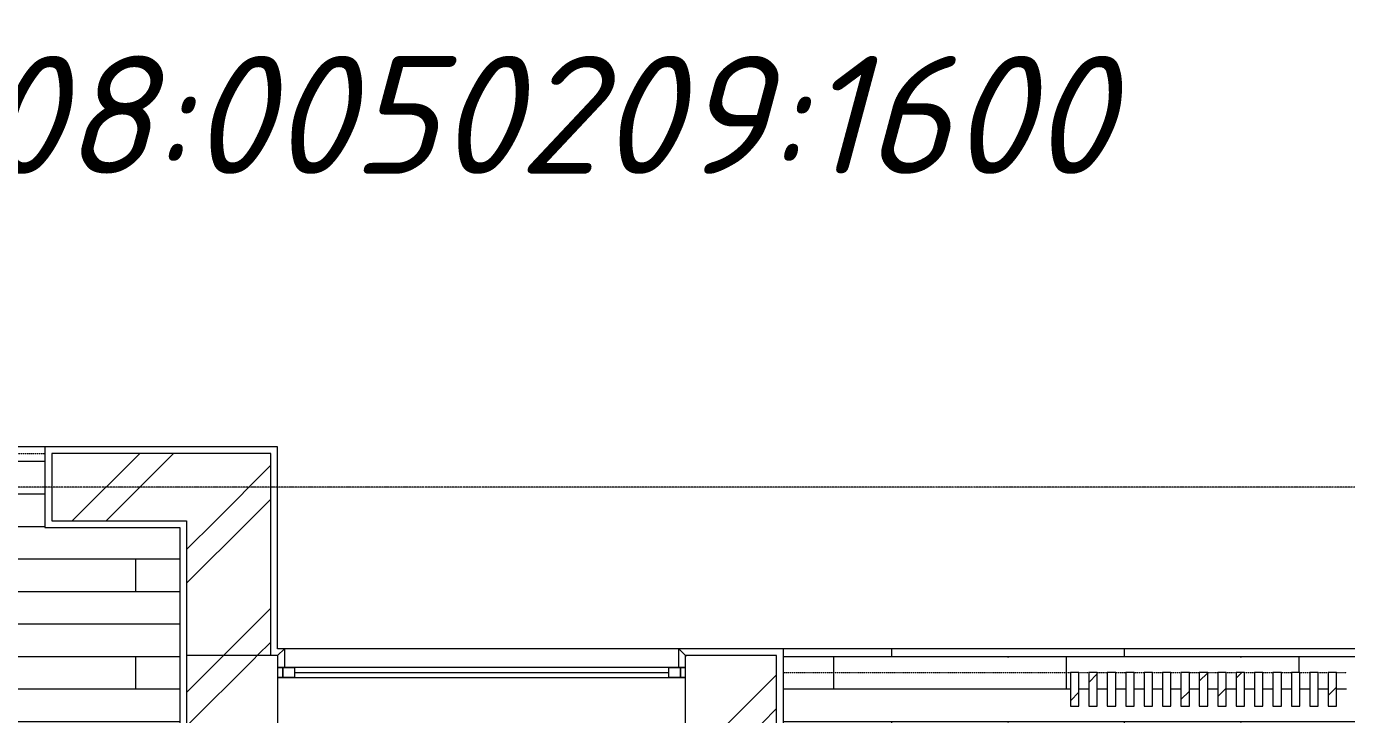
# Model space of a CAD drawing. Header units: millimetres. Extents: x -14888 to 33668, y -5535 to 40004.
# Drawn here: x 10518 to 18349, y 20023 to 24107 of the extents above; entities that cross this region are included whole.
import ezdxf

# ---------------------------------------------------------------- set-up
doc = ezdxf.new("R2010")
doc.units = ezdxf.units.MM
doc.linetypes.add('Осевая 12-2-2', pattern=[16, 12, -2, 0, -2])
doc.linetypes.add('Пунктир 1-0_7', pattern=[1.7, 1, -0.7])
for name, color, linetype, lineweight in [('A-AREA', 7, 'Пунктир 1-0_7', 9), ('A-FLOR', 7, 'Continuous', 9), ('A-FLOR-PATT', 7, 'Continuous', 9), ('A-GLAZ', 7, 'Continuous', 9), ('A-WALL', 7, 'Continuous', 9), ('A-WALL-PATT', 7, 'Continuous', 18), ('G-ANNO-TEXT', 7, 'Continuous', 9), ('S-GRID', 7, 'Continuous', 9)]:
    doc.layers.add(name, color=color, linetype=linetype, lineweight=lineweight)
doc.styles.add('ISOCPEUR_I_1', font='', dxfattribs={"height": 700})
doc.styles.get('ISOCPEUR_I_1').set_extended_font_data('ISOCPEUR', italic=True)
pattern_1 = [(45, (0, 0), (-424.264, 424.264), []), (45, (0, 200), (-424.264, 424.264), [])]

# ---------------------------------------------------------------- blocks, each defined once
blk = doc.blocks.new('INT 20 Окно Прямоугольник 1ст - Ок-лестница 2420мм-1568873-ГП')
at = {"layer": 'A-GLAZ'}
for p, q in [((-1170, 240), (-1210, 200)), ((1170, 240), (-1170, 240)), ((1210, 200), (1170, 240)), ((-1210, 200), (-1210, 130)), ((1210, 130), (1210, 200)), ((-1210, 130), (-1110, 130)), ((-1180, 130), (-1210, 130)), ((-1210, 130), (-1210, 70)), ((-1180, 70), (-1180, 130)), ((-1110, 130), (-1180, 130)), ((-1180, 130), (-1180, 70)), ((1110, 130), (1210, 130)), ((1180, 130), (1110, 130)), ((1210, 130), (1180, 130)), ((1180, 130), (1180, 70)), ((1180, 70), (1180, 130)), ((1210, 70), (1210, 130)), ((-1210, 70), (-1180, 70)), ((-1110, 70), (-1210, 70)), ((-1210, 70), (-1210, -200)), ((-1180, 70), (-1110, 70)), ((1210, 70), (1110, 70)), ((1110, 70), (1180, 70)), ((1180, 70), (1210, 70)), ((1210, -200), (1210, 70)), ((-1210, -200), (-1210, -220)), ((-1210, -220), (1210, -220)), ((1210, -220), (1210, -200))]:
    blk.add_line(p, q, dxfattribs=at)
blk = doc.blocks.new('INT 20 Откосы окон снаружи Прямоугольник - INT 20 Откосы окон снаружи Прямоугольник-1566588-ГП')
at = {"layer": 'A-WALL', "lineweight": 18}
for p, q in [((-1186.7, 30), (-1186.7, -80)), ((1153.3, -80), (1153.3, 30))]:
    blk.add_line(p, q, dxfattribs=at)
blk = doc.blocks.new('INT 20 Откосы окон снаружи Прямоугольник - INT 20 Откосы окон снаружи Прямоугольник-1566600-ГП')
at = {"layer": 'A-WALL', "lineweight": 18}
for p, q in [((-1186.7, 30), (-1186.7, -80)), ((1153.3, -80), (1153.3, 30))]:
    blk.add_line(p, q, dxfattribs=at)
blk = doc.blocks.new('INT 20 Стекло - Стекло-1566589-ГП')
at = {"layer": 'A-GLAZ'}
for p, q in [((1820, 30), (-400, 30)), ((-400, 30), (-400, -30)), ((-400, 0), (1820, 0)), ((1820, -30), (1820, 30)), ((-400, -30), (1820, -30))]:
    blk.add_line(p, q, dxfattribs=at)

msp = doc.modelspace()

# ---------------------------------------------------------------- hatches: boundary and pattern name
at = {"layer": 'A-FLOR-PATT', "true_color": 0x5a5a5a}
h = msp.add_hatch(dxfattribs=at)
h.set_pattern_fill('FP_5', color=251, style=0, pattern_type=2)
h.set_pattern_definition([(180, (38421.64, 13610.4), (-7e-14, -579), [1380, 0]), (180, (38421.64, 13803.4), (-7e-14, -579), [1380, 0]), (90, (37386.6, 13803.4), (-1380, 8e-14), [193, -386]), (180, (38421.64, 13996.4), (-7e-14, -579), [1380, 0]), (90, (37731.6, 13996.4), (-1380, 8e-14), [193, -386])])
h.paths.add_polyline_path([(11073.794, 4572.643), (11428.194, 4572.643), (11428.194, 5532.643), (10518.194, 5532.643), (10518.194, 5572.643), (9418.194, 5572.643), (9418.194, 5532.643), (8508.194, 5532.643), (8508.194, 4572.643), (9373.047, 4572.643)])
h.paths.add_polyline_path([(15203.749, 18712.643), (21928.194, 18712.643), (21928.194, 19932.643), (21128.194, 19932.903), (21128.194, 20072.643), (21078.194, 20072.643), (21078.194, 20272.643), (21128.194, 20273.293), (21128.194, 20412.643), (15008.194, 20412.643), (15008.194, 18712.643)])
h.paths.add_polyline_path([(11073.794, 18712.643), (11428.194, 18712.643), (11428.194, 21132.643), (10628.194, 21132.643), (10628.194, 21612.643), (3208.194, 21612.643), (3208.194, 18712.643), (10628.194, 18712.643)])
h.paths.add_polyline_path([(21019.01, 20072.643), (20969.01, 20072.643), (20969.01, 20272.643), (21019.01, 20272.643)])
h.paths.add_polyline_path([(17802.684, 20072.643), (17802.684, 20272.643), (17852.684, 20272.643), (17852.684, 20072.643)])
h.paths.add_polyline_path([(19577.526, 20072.643), (19549.622, 20072.643), (19549.622, 20272.643), (19599.622, 20272.643), (19599.622, 20072.643)])
h.paths.add_polyline_path([(19817.99, 20072.643), (19767.99, 20072.643), (19767.99, 20272.643), (19817.99, 20272.643)])
h.paths.add_polyline_path([(19927.173, 20072.643), (19877.173, 20072.643), (19877.173, 20272.643), (19927.173, 20272.643)])
h.paths.add_polyline_path([(20691.459, 20072.643), (20641.459, 20072.643), (20641.459, 20272.643), (20691.459, 20272.643)])
h.paths.add_polyline_path([(20036.357, 20072.643), (19986.357, 20072.643), (19986.357, 20272.643), (20036.357, 20272.643)])
h.paths.add_polyline_path([(20095.541, 20072.643), (20095.541, 20272.643), (20145.541, 20272.643), (20145.541, 20072.643)])
h.paths.add_polyline_path([(20363.908, 20072.643), (20313.908, 20072.643), (20313.908, 20272.643), (20363.908, 20272.643)])
h.paths.add_polyline_path([(20254.724, 20072.643), (20204.724, 20072.643), (20204.724, 20272.643), (20254.724, 20272.643)])
h.paths.add_polyline_path([(19708.806, 20072.643), (19658.806, 20072.643), (19658.806, 20272.643), (19708.806, 20272.643)])
h.paths.add_polyline_path([(20423.092, 20072.643), (20423.092, 20272.643), (20473.092, 20272.643), (20473.092, 20072.643), (20427.9, 20072.643)])
h.paths.add_polyline_path([(17693.5, 20072.643), (17693.5, 20272.643), (17743.5, 20272.643), (17743.5, 20072.643)])
h.paths.add_polyline_path([(17634.316, 20072.643), (17584.316, 20072.643), (17584.316, 20272.643), (17634.316, 20272.643), (17634.316, 20144.748)])
h.paths.add_polyline_path([(17256.765, 20072.643), (17256.765, 20272.643), (17306.765, 20272.643), (17306.765, 20072.643)])
h.paths.add_polyline_path([(17475.132, 20072.643), (17475.132, 20272.643), (17525.132, 20272.643), (17525.132, 20072.643)])
h.paths.add_polyline_path([(17415.949, 20072.643), (17365.949, 20072.643), (17365.949, 20272.643), (17415.949, 20272.643), (17415.949, 20155.383)])
h.paths.add_polyline_path([(17147.581, 20072.643), (17147.581, 20272.643), (17197.581, 20272.643), (17197.581, 20072.643)])
h.paths.add_polyline_path([(17038.398, 20072.643), (17038.398, 20272.643), (17088.398, 20272.643), (17088.398, 20072.643)])
h.paths.add_polyline_path([(16929.214, 20072.643), (16929.214, 20272.643), (16979.214, 20272.643), (16979.214, 20072.643)])
h.paths.add_polyline_path([(16870.03, 20072.643), (16820.03, 20072.643), (16820.03, 20272.643), (16870.03, 20272.643), (16870.03, 20181.97)])
h.paths.add_polyline_path([(20859.826, 20072.643), (20859.826, 20272.643), (20909.826, 20272.643), (20909.826, 20072.643)])
h.paths.add_polyline_path([(20750.643, 20072.643), (20750.643, 20272.643), (20800.643, 20272.643), (20800.643, 20072.643)])
h.paths.add_polyline_path([(20532.275, 20072.643), (20532.275, 20272.643), (20582.275, 20272.643), (20582.275, 20072.643)])
h.paths.add_polyline_path([(19112.888, 20072.643), (19112.888, 20272.643), (19162.888, 20272.643), (19162.888, 20072.643), (19114.86, 20072.643)])
h.paths.add_polyline_path([(18894.52, 20072.643), (18894.52, 20272.643), (18944.52, 20272.643), (18944.52, 20072.643)])
h.paths.add_polyline_path([(19003.704, 20072.643), (19003.704, 20272.643), (19053.704, 20272.643), (19053.704, 20072.643)])
h.paths.add_polyline_path([(18616.969, 20072.643), (18566.969, 20072.643), (18566.969, 20272.643), (18616.969, 20272.643), (18616.969, 20096.891)])
h.paths.add_polyline_path([(18785.337, 20072.643), (18785.337, 20272.643), (18835.337, 20272.643), (18835.337, 20072.643)])
h.paths.add_polyline_path([(18676.153, 20072.643), (18676.153, 20272.643), (18726.153, 20272.643), (18726.153, 20072.643)])
h.paths.add_polyline_path([(18348.602, 20072.643), (18348.602, 20272.643), (18398.602, 20272.643), (18398.602, 20072.643)])
h.paths.add_polyline_path([(18457.786, 20072.643), (18457.786, 20272.643), (18507.786, 20272.643), (18507.786, 20072.643)])
h.paths.add_polyline_path([(18239.418, 20072.643), (18239.418, 20272.643), (18289.418, 20272.643), (18289.418, 20072.643)])
h.paths.add_polyline_path([(18130.235, 20072.643), (18130.235, 20272.643), (18180.235, 20272.643), (18180.235, 20072.643)])
h.paths.add_polyline_path([(18021.051, 20072.643), (18021.051, 20272.643), (18071.051, 20272.643), (18071.051, 20072.643)])
h.paths.add_polyline_path([(17911.867, 20072.643), (17911.867, 20272.643), (17961.867, 20272.643), (17961.867, 20072.643)])
h.paths.add_polyline_path([(19440.439, 20072.643), (19440.439, 20272.643), (19490.439, 20272.643), (19490.439, 20072.643)])
h.paths.add_polyline_path([(19272.071, 20072.643), (19222.071, 20072.643), (19222.071, 20272.643), (19272.071, 20272.643)])
h.paths.add_polyline_path([(19331.255, 20072.643), (19331.255, 20272.643), (19381.255, 20272.643), (19381.255, 20072.643)])
h.paths.add_polyline_path([(16710.847, 20072.643), (16710.847, 20272.643), (16760.847, 20272.643), (16760.847, 20072.643)])
at = {"layer": 'A-WALL-PATT', "lineweight": 9}
h = msp.add_hatch(dxfattribs=at)
h.set_pattern_fill('FP_2', color=256, style=0, pattern_type=2)
h.set_pattern_definition(pattern_1)
h.paths.add_polyline_path([(11468.194, 21172.643), (11968.194, 21172.643), (11968.194, 21572.643), (10668.194, 21572.643), (10668.194, 21172.643), (11073.794, 21172.643)])
h = msp.add_hatch(dxfattribs=at)
h.set_pattern_fill('FP_2', color=256, style=0, pattern_type=2)
h.set_pattern_definition(pattern_1)
h.paths.add_polyline_path([(11968.194, 20372.643), (11968.194, 21172.643), (11468.194, 21172.643), (11468.194, 20372.643), (11924.167, 20372.643)])
h = msp.add_hatch(dxfattribs=at)
h.set_pattern_fill('FP_2', color=256, style=0, pattern_type=2)
h.set_pattern_definition(pattern_1)
h.paths.add_polyline_path([(11468.194, 18672.643), (11868.194, 18672.643), (11868.194, 20372.643), (11468.194, 20372.643), (11468.194, 19413.269)])
h = msp.add_hatch(dxfattribs=at)
h.set_pattern_fill('FP_2', color=256, style=0, pattern_type=2)
h.set_pattern_definition(pattern_1)
h.paths.add_polyline_path([(14568.194, 19972.643), (14968.194, 19972.643), (14968.194, 20372.643), (14428.194, 20372.643), (14428.194, 19972.643), (14475.287, 19972.643)])
h.paths.add_polyline_path([(12008.194, 19972.643), (12008.194, 20372.643), (11868.194, 20372.643), (11868.194, 19972.643), (11924.167, 19972.643)])
h = msp.add_hatch(dxfattribs=at)
h.set_pattern_fill('FP_2', color=256, style=0, pattern_type=2)
h.set_pattern_definition(pattern_1)
h.paths.add_polyline_path([(16710.847, 20072.643), (16760.847, 20072.643), (16760.847, 20272.643), (16710.847, 20272.643)])
h = msp.add_hatch(dxfattribs=at)
h.set_pattern_fill('FP_2', color=256, style=0, pattern_type=2)
h.set_pattern_definition(pattern_1)
h.paths.add_polyline_path([(16820.03, 20072.643), (16870.03, 20072.643), (16870.03, 20272.643), (16820.03, 20272.643)])
h = msp.add_hatch(dxfattribs=at)
h.set_pattern_fill('FP_2', color=256, style=0, pattern_type=2)
h.set_pattern_definition(pattern_1)
h.paths.add_polyline_path([(17365.949, 20072.643), (17415.949, 20072.643), (17415.949, 20272.643), (17365.949, 20272.643)])
h = msp.add_hatch(dxfattribs=at)
h.set_pattern_fill('FP_2', color=256, style=0, pattern_type=2)
h.set_pattern_definition(pattern_1)
h.paths.add_polyline_path([(17475.132, 20072.643), (17525.132, 20072.643), (17525.132, 20272.643), (17475.132, 20272.643)])
h = msp.add_hatch(dxfattribs=at)
h.set_pattern_fill('FP_2', color=256, style=0, pattern_type=2)
h.set_pattern_definition(pattern_1)
h.paths.add_polyline_path([(17584.316, 20072.643), (17634.316, 20072.643), (17634.316, 20272.643), (17584.316, 20272.643)])
h = msp.add_hatch(dxfattribs=at)
h.set_pattern_fill('FP_2', color=256, style=0, pattern_type=2)
h.set_pattern_definition(pattern_1)
h.paths.add_polyline_path([(17693.5, 20072.643), (17743.5, 20072.643), (17743.5, 20272.643), (17693.5, 20272.643)])
h = msp.add_hatch(dxfattribs=at)
h.set_pattern_fill('FP_2', color=256, style=0, pattern_type=2)
h.set_pattern_definition(pattern_1)
h.paths.add_polyline_path([(18130.235, 20072.643), (18180.235, 20072.643), (18180.235, 20272.643), (18130.235, 20272.643)])
h = msp.add_hatch(dxfattribs=at)
h.set_pattern_fill('FP_2', color=256, style=0, pattern_type=2)
h.set_pattern_definition(pattern_1)
h.paths.add_polyline_path([(18239.418, 20072.643), (18289.418, 20072.643), (18289.418, 20272.643), (18239.418, 20272.643)])

# ---------------------------------------------------------------- linework, layer by layer
at = {"layer": 'A-AREA'}
for p, q in [((3208.194, 21572.643), (10628.194, 21572.643)), ((15008.194, 20272.643), (16710.847, 20272.643)), ((16760.847, 20272.643), (16820.03, 20272.643)), ((16870.03, 20272.643), (16929.214, 20272.643)), ((16979.214, 20272.643), (17038.398, 20272.643)), ((17088.398, 20272.643), (17147.581, 20272.643)), ((17197.581, 20272.643), (17256.765, 20272.643)), ((17306.765, 20272.643), (17365.949, 20272.643)), ((17415.949, 20272.643), (17475.132, 20272.643)), ((17525.132, 20272.643), (17584.316, 20272.643)), ((17634.316, 20272.643), (17693.5, 20272.643)), ((17743.5, 20272.643), (17802.684, 20272.643)), ((17852.684, 20272.643), (17911.867, 20272.643)), ((17961.867, 20272.643), (18021.051, 20272.643)), ((18071.051, 20272.643), (18130.235, 20272.643)), ((18180.235, 20272.643), (18239.418, 20272.643)), ((18289.418, 20272.643), (18348.602, 20272.643))]:
    msp.add_line(p, q, dxfattribs=at)
at = {"layer": 'A-FLOR'}
for p, q in [((10628.194, 21612.643), (3208.194, 21612.643)), ((21128.194, 20412.643), (15008.194, 20412.643))]:
    msp.add_line(p, q, dxfattribs=at)
at = {"layer": 'A-WALL', "lineweight": 18}
for p, q in [((10628.194, 21612.643), (10628.194, 21132.643)), ((12008.194, 21612.643), (10628.194, 21612.643)), ((12008.194, 20412.643), (12008.194, 21612.643)), ((11968.194, 21572.643), (10668.194, 21572.643)), ((10668.194, 21572.643), (10668.194, 21172.643)), ((11968.194, 20372.643), (11968.194, 21572.643)), ((10668.194, 21172.643), (11468.194, 21172.643)), ((11468.194, 21172.643), (11468.194, 18672.643)), ((10628.194, 21132.643), (11428.194, 21132.643)), ((11428.194, 21132.643), (11428.194, 18712.643)), ((12008.194, 20372.643), (11468.194, 20372.643)), ((12048.194, 20412.643), (12008.194, 20412.643)), ((15008.194, 20412.643), (14388.194, 20412.643)), ((14968.194, 20372.643), (14428.194, 20372.643)), ((14968.194, 18672.643), (14968.194, 20372.643)), ((15008.194, 18672.643), (15008.194, 20412.643)), ((16710.847, 20272.643), (16710.847, 20072.643)), ((16760.847, 20272.643), (16710.847, 20272.643)), ((16760.847, 20072.643), (16760.847, 20272.643)), ((16820.03, 20272.643), (16820.03, 20072.643)), ((16870.03, 20272.643), (16820.03, 20272.643)), ((16870.03, 20072.643), (16870.03, 20272.643)), ((16929.214, 20272.643), (16929.214, 20072.643)), ((16979.214, 20272.643), (16929.214, 20272.643)), ((16979.214, 20072.643), (16979.214, 20272.643)), ((17038.398, 20272.643), (17038.398, 20072.643)), ((17088.398, 20272.643), (17038.398, 20272.643)), ((17088.398, 20072.643), (17088.398, 20272.643)), ((17147.581, 20272.643), (17147.581, 20072.643)), ((17197.581, 20272.643), (17147.581, 20272.643)), ((17197.581, 20072.643), (17197.581, 20272.643)), ((17256.765, 20272.643), (17256.765, 20072.643)), ((17306.765, 20272.643), (17256.765, 20272.643)), ((17306.765, 20072.643), (17306.765, 20272.643)), ((17365.949, 20272.643), (17365.949, 20072.643)), ((17415.949, 20272.643), (17365.949, 20272.643)), ((17415.949, 20072.643), (17415.949, 20272.643)), ((17475.132, 20272.643), (17475.132, 20072.643)), ((17525.132, 20272.643), (17475.132, 20272.643)), ((17525.132, 20072.643), (17525.132, 20272.643)), ((17584.316, 20272.643), (17584.316, 20072.643)), ((17634.316, 20272.643), (17584.316, 20272.643)), ((17634.316, 20072.643), (17634.316, 20272.643)), ((17693.5, 20272.643), (17693.5, 20072.643)), ((17743.5, 20272.643), (17693.5, 20272.643)), ((17743.5, 20072.643), (17743.5, 20272.643)), ((17802.684, 20272.643), (17802.684, 20072.643)), ((17852.684, 20272.643), (17802.684, 20272.643)), ((17852.684, 20072.643), (17852.684, 20272.643)), ((17911.867, 20272.643), (17911.867, 20072.643)), ((17961.867, 20272.643), (17911.867, 20272.643)), ((17961.867, 20072.643), (17961.867, 20272.643)), ((18021.051, 20272.643), (18021.051, 20072.643)), ((18071.051, 20272.643), (18021.051, 20272.643)), ((18071.051, 20072.643), (18071.051, 20272.643)), ((18130.235, 20272.643), (18130.235, 20072.643)), ((18180.235, 20272.643), (18130.235, 20272.643)), ((18180.235, 20072.643), (18180.235, 20272.643)), ((18239.418, 20272.643), (18239.418, 20072.643)), ((18289.418, 20272.643), (18239.418, 20272.643)), ((18289.418, 20072.643), (18289.418, 20272.643)), ((16710.847, 20072.643), (16760.847, 20072.643)), ((16820.03, 20072.643), (16870.03, 20072.643)), ((16929.214, 20072.643), (16979.214, 20072.643)), ((17038.398, 20072.643), (17088.398, 20072.643)), ((17147.581, 20072.643), (17197.581, 20072.643)), ((17256.765, 20072.643), (17306.765, 20072.643)), ((17365.949, 20072.643), (17415.949, 20072.643)), ((17475.132, 20072.643), (17525.132, 20072.643)), ((17584.316, 20072.643), (17634.316, 20072.643)), ((17693.5, 20072.643), (17743.5, 20072.643)), ((17802.684, 20072.643), (17852.684, 20072.643)), ((17911.867, 20072.643), (17961.867, 20072.643)), ((18021.051, 20072.643), (18071.051, 20072.643)), ((18130.235, 20072.643), (18180.235, 20072.643)), ((18239.418, 20072.643), (18289.418, 20072.643))]:
    msp.add_line(p, q, dxfattribs=at)
at = {"layer": 'S-GRID', "color": 251, "linetype": 'Осевая 12-2-2', "true_color": 0x646464}
msp.add_line((23375.597, 21372.643), (-3517.405, 21372.643), dxfattribs=at)

# ---------------------------------------------------------------- block references
at = {"layer": 'A-GLAZ'}
for name, p in [('INT 20 Окно Прямоугольник 1ст - Ок-лестница 2420мм-1568873-ГП', (13218.194, 20172.643)), ('INT 20 Стекло - Стекло-1566589-ГП', (12508.194, 20272.643))]:
    msp.add_blockref(name, p, dxfattribs=at)
at = {"layer": 'A-WALL', "lineweight": 18}
for name in ['INT 20 Откосы окон снаружи Прямоугольник - INT 20 Откосы окон снаружи Прямоугольник-1566588-ГП', 'INT 20 Откосы окон снаружи Прямоугольник - INT 20 Откосы окон снаружи Прямоугольник-1566600-ГП']:
    msp.add_blockref(name, (13234.94, 20382.643), dxfattribs=at)

# ---------------------------------------------------------------- texts
at = {"layer": 'G-ANNO-TEXT', "insert": (9031.486, 23931.948), "char_height": 700, "width": 9508.01375, "attachment_point": 1, "style": 'ISOCPEUR_I_1', "bg_fill": 3, "box_fill_scale": 1.25, "bg_fill_color": 256, "bg_fill_true_color": 13158600, "bg_fill_transparency": 0}
msp.add_mtext('50:08:0050209:1600', dxfattribs=at)

doc.saveas('drawing.dxf')
